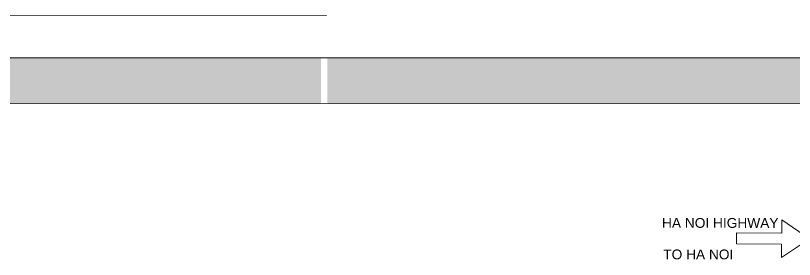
# Model space of a CAD drawing. Header units: millimetres. Extents: x -741734 to 900748, y -161760 to 44149.
# Drawn here: x -57252 to 10650, y -57651 to -36344 of the extents above; entities that cross this region are included whole.
import ezdxf

# ---------------------------------------------------------------- set-up
doc = ezdxf.new("R2010")
doc.units = ezdxf.units.MM
doc.header["$LTSCALE"] = 100
doc.header["$MEASUREMENT"] = 0
for name, color, linetype, lineweight in [('1', 1, 'Continuous', 18), ('8', 251, 'Continuous', 0), ('Trench', 30, 'Continuous', 15)]:
    doc.layers.add(name, color=color, linetype=linetype, lineweight=lineweight)
doc.styles.add('DIMTEXT', font='arial.ttf', dxfattribs={"height": 0.6})

msp = doc.modelspace()

# ---------------------------------------------------------------- hatches: boundary and pattern name
at = {"layer": '8'}
h = msp.add_hatch(dxfattribs=at)
h.set_pattern_fill('GRASS', color=256, scale=50, angle=-61.061274134)
h.set_pattern_definition([(90.036, (-33384.3, 11158.6), (-898.5894, 897.4615), [238.125, -1557.926]), (45.036, (-33384.3, 11158.6), (-898.5894, 897.4615), [238.125, -1031.875]), (135.036, (-33384.3, 11158.6), (-897.4615, -898.5894), [238.125, -1031.875])])
h.paths.add_polyline_path([(177066.1526, -39989.8607), (-30609.8917, -40046.1995), (-30609.8918, -44046.4558), (179277.8, -43989.8607)])
h.paths.add_polyline_path([(-30072.9302, -40035.6195), (-249788.4264, -40087.5566), (-247576.7791, -44087.5565), (-30072.9302, -44035.8758)])

# ---------------------------------------------------------------- linework, layer by layer
at = {"layer": '1'}
for p, q in [((177066.1526, -39989.8607), (-249788.4264, -40087.5566)), ((179277.8, -43989.8607), (-247576.7791, -44087.5565))]:
    msp.add_line(p, q, dxfattribs=at)
at = {"layer": '1', "flags": 128}
msp.add_lwpolyline([(5598.0773, -55335.3604), (9542.684, -55360.0089), (9549.9127, -54203.1708), (11951.6701, -55857.0966), (9529.4314, -57480.8788), (9536.6601, -56324.0407), (5592.0534, -56299.3922)], close=True, dxfattribs=at)
at = {"layer": 'Trench'}
msp.add_line((-157121.9263, -36467.2841), (-30142.9496, -36344.3358), dxfattribs=at)

# ---------------------------------------------------------------- texts
at = {"style": 'DIMTEXT'}
for s, p in [('HA NOI HIGHWAY', (-891.8233, -54887.0486)), ('TO HA NOI', (-783.725, -57637.3014))]:
    msp.add_text(s, height=855, rotation=359.982993487, dxfattribs=at).set_placement(p)

doc.saveas('drawing.dxf')
